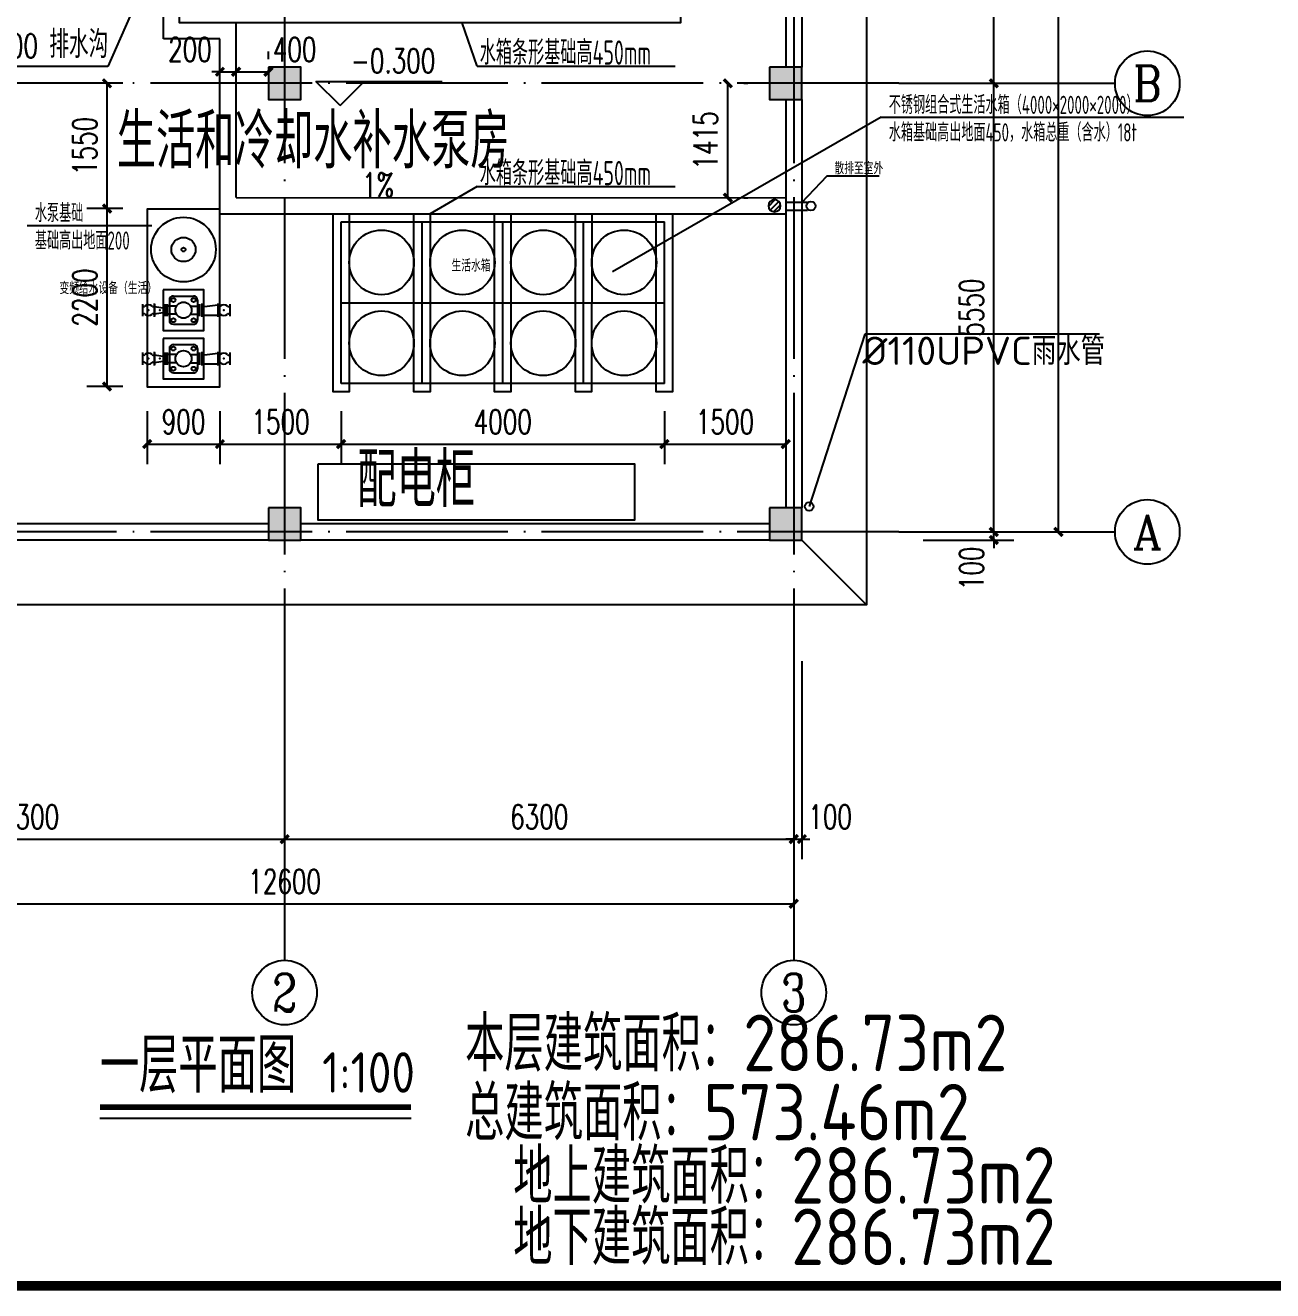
# Model space of a CAD drawing. Extents: x 19098 to 79498, y 3162 to 205862.
# Drawn here: x 30214 to 45649, y 90602 to 106257 of the extents above; entities that cross this region are included whole.
import ezdxf
from ezdxf.enums import TextEntityAlignment as Align

# ---------------------------------------------------------------- set-up
doc = ezdxf.new("R2010")
doc.units = 0
doc.header["$LTSCALE"] = 1000
doc.header["$MEASUREMENT"] = 0
doc.linetypes.add('DASHED', pattern=[0.75, 0.5, -0.25])
doc.linetypes.add('DOTE', pattern=[2.42, 2, -0.2, 0.02, -0.2])
for name, color, linetype in [('1209-3#泵房001（水反资1210）$0$建.1F墙体$0$建-文字', 252, 'Continuous'), ('1209-3#泵房001（水反资1210）$0$水-消防系统-标注', 4, 'Continuous'), ('1209-3#泵房001（水反资1210）$0$水-消防系统-设备', 2, 'Continuous'), ('1209-3#泵房001（水反资1210）$0$水-给水系统-设备', 51, 'Continuous'), ('3T_WOOD', 21, 'Continuous'), ('AXIS', 3, 'Continuous'), ('AXIS_TEXT', 7, 'Continuous'), ('C-SHET-TTLB', 11, 'Continuous'), ('COLUMN', 9, 'Continuous'), ('DIM_ELEV', 3, 'Continuous'), ('DIM_LEAD', 3, 'Continuous'), ('DIM_SYMB', 3, 'Continuous'), ('DOTE', 1, 'Continuous'), ('IHY-room name-总-房间名称', 50, 'Continuous'), ('PUB_DIM', 3, 'Continuous'), ('PUB_HATCH', 8, 'Continuous'), ('PUB_TEXT', 7, 'Continuous'), ('STAIR', 2, 'Continuous'), ('WALL', 9, 'Continuous'), ('水-排水系统-设备', 121, 'Continuous'), ('水-消防-消防排水-管线', 140, 'DASHED'), ('水-消防系统-标注', 4, 'Continuous'), ('水-给水系统-标注', 4, 'Continuous')]:
    doc.layers.add(name, color=color, linetype=linetype)
doc.styles.add('1209-3#泵房001（水反资1210）$0$Standard', font='gbenor.shx', dxfattribs={"bigfont": 'gbcbig.shx'})
doc.styles.add('1209-3#泵房001（水反资1210）$0$XD2008', font='xd-hzs.shx', dxfattribs={"width": 0.7, "bigfont": 'xd-hztxt.shx'})
doc.styles.add('_TCH_AXIS', font='COMPLEX', dxfattribs={"bigfont": 'GBCBIG'})
doc.styles.add('_TCH_DIM', font='SIMPLEX', dxfattribs={"bigfont": 'GBCBIG'})
doc.styles.add('_TCH_DIM_T3', font='SIMPLEX', dxfattribs={"width": 0.705882, "bigfont": 'GBCBIG'})
doc.styles.add('COMPLEX', font='COMPLEX', dxfattribs={"bigfont": 'AllInOneBig.shx'})
doc.styles.get("Standard").update_dxf_attribs({"font": 'gbenor.shx', "bigfont": 'gbcbig.shx'})
doc.styles.add('XD2008', font='xd-hzs.shx', dxfattribs={"width": 0.7, "bigfont": 'xd-hztxt.shx'})
doc.styles.add('工程字', font='gbenor.shx', dxfattribs={"bigfont": 'gbcbig.shx'})
doc.dimstyles.new('_TCH_ARCH&&100', dxfattribs={"dimtxt": 297.5, "dimasz": 100, "dimexe": 250, "dimexo": 300, "dimgap": 126.25, "dimtad": 1, "dimdec": 0, "dimzin": 0, "dimdsep": 46, "dimtxsty": '_TCH_DIM_T3', "dimblk": 'ARCHTICK', "dimcen": 0.09, "dimclrt": 7, "dimazin": 2, "dimtfac": 1, "dimtdec": 0, "dimtix": 1, "dimtmove": 2, "dimatfit": 3, "dimfxl": 1, "dimtolj": 1, "dimtzin": 0, "dimarcsym": 0})

# ---------------------------------------------------------------- blocks, each defined once
blk = doc.blocks.new('tukuang')
at = {"layer": 'C-SHET-TTLB', "const_width": 120}
blk.add_lwpolyline([(17842, 20420), (74402, 20420), (74402, -19580), (17842, -19580)], close=True, dxfattribs=at)
blk = doc.blocks.new('1209-3#泵房001（水反资1210）$0$稳压泵')
at = {"color": 145, "linetype": 'Continuous'}
for p, q in [((999120, -526435), (998870, -526435)), ((998770, -526685), (998770, -526535)), ((998770, -526677), (998770, -526544)), ((998795, -526685), (998795, -526535)), ((998908, -526560), (998795, -526560)), ((998820, -526735), (998820, -526485)), ((999081, -526560), (999195, -526560)), ((999170, -526735), (999170, -526485)), ((999195, -526685), (999195, -526535)), ((999220, -526685), (999220, -526535)), ((999220, -526544), (999220, -526677)), ((998908, -526660), (998795, -526660)), ((999120, -526785), (998870, -526785)), ((999081, -526660), (999195, -526660)), ((998820, -527335), (998820, -527085)), ((999120, -527035), (998870, -527035)), ((999170, -527335), (999170, -527085)), ((998770, -527285), (998770, -527135)), ((998770, -527277), (998770, -527144)), ((998795, -527285), (998795, -527135)), ((998908, -527160), (998795, -527160)), ((999081, -527160), (999195, -527160)), ((999195, -527285), (999195, -527135)), ((999220, -527285), (999220, -527135)), ((999220, -527144), (999220, -527277)), ((998908, -527260), (998795, -527260)), ((999120, -527385), (998870, -527385)), ((999081, -527260), (999195, -527260))]:
    blk.add_line(p, q, dxfattribs=at)
at = {"color": 145}
blk.add_lwpolyline([(998545, -528460), (999445, -528460), (999445, -526260), (998545, -526260)], close=True, dxfattribs=at)
for points in [[(999245, -526860), (999245, -526360), (998745, -526360), (998745, -526860), (999245, -526860)], [(999245, -527460), (999245, -526960), (998745, -526960), (998745, -527460), (999245, -527460)]]:
    blk.add_lwpolyline(points, dxfattribs=at)
at = {"color": 145, "linetype": 'Continuous'}
for centre, radius in [((998870, -526485), 25), ((999120, -526485), 25), ((998995, -526610), 100), ((998870, -526735), 25), ((999120, -526735), 25), ((998870, -527085), 25), ((999120, -527085), 25), ((998995, -527210), 100), ((998870, -527335), 25), ((999120, -527335), 25)]:
    blk.add_circle(centre, radius, dxfattribs=at)
at = {"color": 145}
for radius in [400, 150, 25]:
    blk.add_circle((998995, -527960), radius, dxfattribs=at)
at = {"color": 145, "linetype": 'Continuous'}
for centre, start, end in [((998870, -526485), 90, 180), ((999120, -526485), 0, 90), ((998870, -526735), 180, 270), ((999120, -526735), 270, 0), ((998870, -527085), 90, 180), ((999120, -527085), 0, 90), ((998870, -527335), 180, 270), ((999120, -527335), 270, 0)]:
    blk.add_arc(centre, 50, start, end, dxfattribs=at)
blk = doc.blocks.new('1209-3#泵房001（水反资1210）$0$re')
for p, q in [((0, -196), (0, 196)), ((464, 150), (0, 150)), ((464, -196), (464, 196)), ((0, -150), (464, -88))]:
    blk.add_line(p, q)
blk = doc.blocks.new('1209-3#泵房001（水反资1210）$0$软接头-水路-0')
at = {"linetype": 'Continuous'}
for p, q in [((-100, -100), (-100, 100)), ((-76, 60), (-100, 60)), ((76, 60), (100, 60)), ((100, -100), (100, 100)), ((-76, -60), (-100, -60)), ((76, -60), (100, -60))]:
    blk.add_line(p, q, dxfattribs=at)
for centre, radius, start, end in [((-76, 85), 25, 270, 310.5421), ((0, -4), 92.1, 49.4579, 130.5421), ((76, 85), 25, 229.4579, 270), ((-76, -85), 25, 49.4579, 90), ((0, 4), 92.1, 229.4579, 310.5421), ((76, -85), 25, 90, 130.5421)]:
    blk.add_arc(centre, radius, start, end, dxfattribs=at)
at = {"color": 35, "linetype": 'Continuous'}
blk.add_point((0, 0), dxfattribs=at)
blk = doc.blocks.new('1209-3#泵房001（水反资1210）$0$异径管-0')
at = {"linetype": 'Continuous'}
for p, q in [((-100, -100), (-100, 100)), ((100, 70), (-100, 40)), ((100, 125), (100, -125)), ((100, -70), (-100, -40))]:
    blk.add_line(p, q, dxfattribs=at)
at = {"color": 35, "linetype": 'Continuous'}
blk.add_point((0, 0), dxfattribs=at)
blk = doc.blocks.new('1209-3#泵房001（水反资1210）$0$A$C6f13ccd9')
at = {"layer": '1209-3#泵房001（水反资1210）$0$水-给水系统-设备'}
blk.add_lwpolyline([(2593, -29), (2593, -929), (393, -929), (393, -29)], close=True, dxfattribs=at)
for name, p, xscale, yscale, zscale, rotation in [('1209-3#泵房001（水反资1210）$0$软接头-水路-0', (743, 19), -0.7500000000000002, 0.7500000000000002, 0.7500000000000002, 90.00005202407785), ('1209-3#泵房001（水反资1210）$0$软接头-水路-0', (1343, 19), -0.7500000000000002, 0.7500000000000002, 0.7500000000000002, 90.00005202407785), ('1209-3#泵房001（水反资1210）$0$re', (743, -56), -0.4259301616428791, 0.4259301616428791, 0.4259301616428791, 90.00005202407785), ('1209-3#泵房001（水反资1210）$0$re', (1343, -56), -0.4259301616428791, 0.4259301616428791, 0.4259301616428791, 90.00005202407785), ('1209-3#泵房001（水反资1210）$0$异径管-0', (743, -771), -0.6666666666666667, 0.6666666666666667, 0.6666666666666667, 90.0000520240832), ('1209-3#泵房001（水反资1210）$0$异径管-0', (1343, -771), -0.6666666666666667, 0.6666666666666667, 0.6666666666666667, 90.0000520240832), ('1209-3#泵房001（水反资1210）$0$软接头-水路-0', (743, -912), -0.7500000000000001, 0.7500000000000001, 0.7500000000000001, 90.00005202408305), ('1209-3#泵房001（水反资1210）$0$软接头-水路-0', (1343, -912), -0.7500000000000001, 0.7500000000000001, 0.7500000000000001, 90.00005202408305)]:
    blk.add_blockref(name, p, dxfattribs=dict(at, xscale=xscale, yscale=yscale, zscale=zscale, rotation=rotation))
at = {"layer": '1209-3#泵房001（水反资1210）$0$水-给水系统-设备', "xscale": -1, "rotation": 89.99994797565829}
blk.add_blockref('1209-3#泵房001（水反资1210）$0$稳压泵', (-525866, 998516), dxfattribs=at)
blk = doc.blocks.new('A$C29236F82')
at = {"layer": '1209-3#泵房001（水反资1210）$0$水-消防系统-标注'}
blk.add_line((1082, -17071, 0), (-2241, -18982), dxfattribs=at)
at = {"layer": '1209-3#泵房001（水反资1210）$0$水-消防系统-标注', "elevation": 0}
for points in [[(1082, -17071), (4828, -17071)], [(-9484, -18409), (-7943, -18409)]]:
    blk.add_lwpolyline(points, dxfattribs=at)
at = {"layer": '1209-3#泵房001（水反资1210）$0$水-消防系统-设备', "color": 145}
for p, q in [((-5600, -20366, 0), (-5601, -18366, 0)), ((-5601, -18366, 0), (-1600, -18366, 0)), ((-4600, -20366, 0), (-4600, -18366, 0)), ((-3600, -20366, 0), (-3600, -18366, 0)), ((-2600, -20366, 0), (-2600, -18366, 0)), ((-1600, -20366, 0), (-1600, -18366, 0)), ((-5600, -19366, 0), (-1600, -19366, 0)), ((-1600, -20366, 0), (-5600, -20366, 0))]:
    blk.add_line(p, q, dxfattribs=at)
blk.add_lwpolyline([(-5885, -21357), (-1970, -21357), (-1970, -22057), (-5885, -22057)], close=True, dxfattribs=at)
for centre in [(-5100, -18866, 0), (-4100, -18866, 0), (-3100, -18866, 0), (-2100, -18866, 0), (-5100, -19866, 0), (-4100, -19866, 0), (-3100, -19866, 0), (-2100, -19866, 0)]:
    blk.add_circle(centre, 400, dxfattribs=at)
at = {"layer": '1209-3#泵房001（水反资1210）$0$建.1F墙体$0$建-文字', "xscale": -1, "rotation": 270}
blk.add_blockref('1209-3#泵房001（水反资1210）$0$A$C6f13ccd9', (-7072, -20800, 0), dxfattribs=at)
at = {"layer": '1209-3#泵房001（水反资1210）$0$水-消防系统-标注', "style": '1209-3#泵房001（水反资1210）$0$XD2008', "width": 0.7}
for s, height, p in [('不锈钢组合式生活水箱（4000×2000×2000）', 225, (1176, -17029, 0)), ('水箱基础高出地面450，水箱总重（含水）18t', 225, (1176, -17370, 0)), ('水泵基础', 225, (-9390, -18368, 0)), ('基础高出地面200', 225, (-9390, -18708, 0)), ('生活水箱', 150, (-4235, -18980, 0)), ('变频给水设备（生活）', 150, (-9086, -19259, 0))]:
    blk.add_text(s, height=height, dxfattribs=at).set_placement(p)
at = {"layer": '1209-3#泵房001（水反资1210）$0$水-消防系统-设备', "color": 145, "style": '1209-3#泵房001（水反资1210）$0$Standard'}
blk.add_text('配电柜', height=675.2, dxfattribs=at).set_placement((-5401, -21894))
blk = doc.blocks.new('A$C2A0D4F99')
at = {"layer": '水-给水系统-标注'}
for p, q in [((-3915, -5738), (-4100, -6101)), ((-3915, -16438), (-4100, -15902)), ((-3915, -17929), (-4499, -18266, 0))]:
    blk.add_line(p, q, dxfattribs=at)
at = {"layer": '水-给水系统-标注', "linetype": 'Continuous', "ltscale": 20}
for p, q in [((-3915, -5738), (-1465, -5738)), ((-3915, -16438), (-1465, -16438)), ((-3915, -17929), (-1465, -17929))]:
    blk.add_line(p, q, dxfattribs=at)
at = {"layer": '水-给水系统-标注'}
for points in [[(-5200, -6101), (-4999, -6101), (-4999, -10301), (-5200, -10301)], [(-4200, -6101), (-3999, -6101), (-3999, -10300), (-4200, -10300)], [(-3200, -6101), (-2999, -6101), (-2999, -10301), (-3200, -10301)], [(-2200, -6101), (-1999, -6101), (-1999, -10301), (-2200, -10301)], [(-1200, -6101), (-999, -6101), (-999, -10300), (-1200, -10300)], [(-1400, -11701), (-1400, -11901), (-7600, -11902), (-7600, -11702)], [(-1400, -12701), (-1400, -12901), (-7600, -12902), (-7600, -12702)], [(-1400, -13701), (-1400, -13901), (-7600, -13902), (-7600, -13702)], [(-1400, -14701), (-1400, -14901), (-7600, -14902), (-7600, -14702)], [(-1399, -15701), (-1399, -15901), (-7599, -15902), (-7599, -15702)]]:
    blk.add_lwpolyline(points, close=True, dxfattribs=at)
at = {"layer": '水-给水系统-标注', "elevation": 0}
for points in [[(-5700, -18266), (-5499, -18266), (-5500, -20466), (-5700, -20466)], [(-4700, -18266), (-4499, -18266), (-4500, -20466), (-4700, -20466)], [(-3700, -18266), (-3499, -18266), (-3500, -20466), (-3700, -20466)], [(-2700, -18266), (-2499, -18266), (-2500, -20466), (-2700, -20466)], [(-1700, -18266), (-1499, -18266), (-1500, -20466), (-1700, -20466)]]:
    blk.add_lwpolyline(points, close=True, dxfattribs=at)
at = {"layer": '水-给水系统-标注', "linetype": 'Continuous', "ltscale": 20, "style": 'XD2008', "width": 0.7}
for p in [(-3885, -5720), (-3885, -16420), (-3885, -17911)]:
    blk.add_text('水箱条形基础高450mm', height=300, dxfattribs=at).set_placement(p)
blk = doc.blocks.new('地漏-平面')
at = {"linetype": 'Continuous'}
for p, q in [((-74, -11), (11, 74)), ((-53, -53), (53, 53)), ((-10, -75), (75, 10))]:
    blk.add_line(p, q, dxfattribs=at)
blk.add_circle((0, 0), 75, dxfattribs=at)
blk = doc.blocks.new('_ArchTick')
at = {"color": 0, "linetype": 'ByBlock', "const_width": 0.4}
blk.add_lwpolyline([(-0.5, -0.5), (0.5, 0.5)], dxfattribs=at)
blk = doc.blocks.new('*D26')
at = {"layer": 'Defpoints', "color": 0}
for p in [(38806, 105539), (38906, 105539), (38806, 104124)]:
    blk.add_point(p, dxfattribs=at)
at = {"layer": 'PUB_DIM', "color": 0, "lineweight": -2}
for p, q in [((38906, 104124), (38906, 105539)), ((39106, 105539), (39156, 105539)), ((39106, 104124), (39156, 104124))]:
    blk.add_line(p, q, dxfattribs=at)
at = {"layer": 'PUB_DIM', "color": 0, "lineweight": -2, "xscale": 100, "yscale": 100, "zscale": 100}
for p, rotation in [((38906, 105539), 90), ((38906, 104124), 270)]:
    blk.add_blockref('_ArchTick', p, dxfattribs=dict(at, rotation=rotation))
at = {"layer": 'PUB_DIM', "color": 7, "insert": (38631, 104832), "char_height": 297.5, "attachment_point": 5, "rotation": 90, "style": '_TCH_DIM_T3'}
blk.add_mtext('\\A1;1415', dxfattribs=at)
blk = doc.blocks.new('*D27')
at = {"layer": 'Defpoints', "color": 0}
for p in [(33223, 105682), (32822, 105539), (33223, 105539)]:
    blk.add_point(p, dxfattribs=at)
at = {"layer": 'PUB_DIM', "color": 0, "lineweight": -2}
for p, q in [((32822, 105839), (32822, 105932)), ((33223, 105839), (33222, 105932)), ((32822, 105682), (33223, 105682))]:
    blk.add_line(p, q, dxfattribs=at)
at = {"layer": 'PUB_DIM', "color": 0, "lineweight": -2, "xscale": 100, "yscale": 100, "zscale": 100}
for p, rotation in [((32822, 105682), 180.0083731229085), ((33223, 105682), 0.00837312290843)]:
    blk.add_blockref('_ArchTick', p, dxfattribs=dict(at, rotation=rotation))
at = {"layer": 'PUB_DIM', "color": 7, "insert": (33547, 105957), "char_height": 297.5, "attachment_point": 5, "rotation": 0.0084, "style": '_TCH_DIM_T3'}
blk.add_mtext('\\A1;400', dxfattribs=at)
blk = doc.blocks.new('*D28')
at = {"layer": 'Defpoints', "color": 0}
for p in [(32822, 105682), (32622, 105539), (32822, 105539)]:
    blk.add_point(p, dxfattribs=at)
at = {"layer": 'PUB_DIM', "color": 0, "lineweight": -2}
for p, q in [((32622, 105839), (32622, 105932)), ((32822, 105839), (32822, 105932)), ((32622, 105682), (32522, 105682)), ((32622, 105682), (32822, 105682)), ((32822, 105682), (32922, 105682))]:
    blk.add_line(p, q, dxfattribs=at)
at = {"layer": 'PUB_DIM', "color": 0, "lineweight": -2, "xscale": 100, "yscale": 100, "zscale": 100}
for p, rotation in [((32622, 105682), 0.0083731229111805), ((32822, 105682), 180.0083731229112)]:
    blk.add_blockref('_ArchTick', p, dxfattribs=dict(at, rotation=rotation))
at = {"layer": 'PUB_DIM', "color": 7, "insert": (32251, 105957), "char_height": 297.5, "attachment_point": 5, "rotation": 0.0084, "style": '_TCH_DIM_T3'}
blk.add_mtext('\\A1;200', dxfattribs=at)
blk = doc.blocks.new('*D70')
at = {"layer": 'Defpoints', "color": 0}
for p in [(31722, 101782), (32622, 101782), (32622, 101076)]:
    blk.add_point(p, dxfattribs=at)
at = {"layer": 'PUB_DIM', "color": 0, "lineweight": -2}
for p, q in [((31722, 101482), (31722, 100826)), ((32622, 101482), (32622, 100826)), ((31722, 101076), (32622, 101076))]:
    blk.add_line(p, q, dxfattribs=at)
at = {"layer": 'PUB_DIM', "color": 0, "lineweight": -2, "xscale": 100, "yscale": 100, "zscale": 100, "rotation": 180}
blk.add_blockref('_ArchTick', (31722, 101076), dxfattribs=at)
at = {"layer": 'PUB_DIM', "color": 0, "lineweight": -2, "xscale": 100, "yscale": 100, "zscale": 100}
blk.add_blockref('_ArchTick', (32622, 101076), dxfattribs=at)
at = {"layer": 'PUB_DIM', "color": 7, "insert": (32172, 101351), "char_height": 297.5, "attachment_point": 5, "style": '_TCH_DIM_T3'}
blk.add_mtext('\\A1;900', dxfattribs=at)
blk = doc.blocks.new('*D71')
at = {"layer": 'Defpoints', "color": 0}
for p in [(32622, 101782), (34122, 101782), (34122, 101076)]:
    blk.add_point(p, dxfattribs=at)
at = {"layer": 'PUB_DIM', "color": 0, "lineweight": -2}
for p, q in [((32622, 101482), (32622, 100826)), ((34122, 101482), (34122, 100826)), ((32622, 101076), (34122, 101076))]:
    blk.add_line(p, q, dxfattribs=at)
at = {"layer": 'PUB_DIM', "color": 0, "lineweight": -2, "xscale": 100, "yscale": 100, "zscale": 100, "rotation": 180}
blk.add_blockref('_ArchTick', (32622, 101076), dxfattribs=at)
at = {"layer": 'PUB_DIM', "color": 0, "lineweight": -2, "xscale": 100, "yscale": 100, "zscale": 100}
blk.add_blockref('_ArchTick', (34122, 101076), dxfattribs=at)
at = {"layer": 'PUB_DIM', "color": 7, "insert": (33372, 101351), "char_height": 297.5, "attachment_point": 5, "style": '_TCH_DIM_T3'}
blk.add_mtext('\\A1;1500', dxfattribs=at)
blk = doc.blocks.new('*D72')
at = {"layer": 'Defpoints', "color": 0}
for p in [(34122, 101782), (38122, 101782), (38122, 101076)]:
    blk.add_point(p, dxfattribs=at)
at = {"layer": 'PUB_DIM', "color": 0, "lineweight": -2}
for p, q in [((34122, 101482), (34122, 100826)), ((38122, 101482), (38122, 100826)), ((34122, 101076), (38122, 101076))]:
    blk.add_line(p, q, dxfattribs=at)
at = {"layer": 'PUB_DIM', "color": 0, "lineweight": -2, "xscale": 100, "yscale": 100, "zscale": 100, "rotation": 180}
blk.add_blockref('_ArchTick', (34122, 101076), dxfattribs=at)
at = {"layer": 'PUB_DIM', "color": 0, "lineweight": -2, "xscale": 100, "yscale": 100, "zscale": 100}
blk.add_blockref('_ArchTick', (38122, 101076), dxfattribs=at)
at = {"layer": 'PUB_DIM', "color": 7, "insert": (36122, 101351), "char_height": 297.5, "attachment_point": 5, "style": '_TCH_DIM_T3'}
blk.add_mtext('\\A1;4000', dxfattribs=at)
blk = doc.blocks.new('*D73')
at = {"layer": 'Defpoints', "color": 0}
for p in [(38122, 101782), (39623, 101782), (39623, 101076)]:
    blk.add_point(p, dxfattribs=at)
at = {"layer": 'PUB_DIM', "color": 0, "lineweight": -2}
for p, q in [((38122, 101482), (38122, 100826)), ((39623, 101482), (39623, 100826)), ((38122, 101076), (39623, 101076))]:
    blk.add_line(p, q, dxfattribs=at)
at = {"layer": 'PUB_DIM', "color": 0, "lineweight": -2, "xscale": 100, "yscale": 100, "zscale": 100, "rotation": 180}
blk.add_blockref('_ArchTick', (38122, 101076), dxfattribs=at)
at = {"layer": 'PUB_DIM', "color": 0, "lineweight": -2, "xscale": 100, "yscale": 100, "zscale": 100}
blk.add_blockref('_ArchTick', (39623, 101076), dxfattribs=at)
at = {"layer": 'PUB_DIM', "color": 7, "insert": (38872, 101351), "char_height": 297.5, "attachment_point": 5, "style": '_TCH_DIM_T3'}
blk.add_mtext('\\A1;1500', dxfattribs=at)
blk = doc.blocks.new('*D74')
at = {"layer": 'Defpoints', "color": 0}
for p in [(31225, 103989), (31722, 103989), (31722, 101789)]:
    blk.add_point(p, dxfattribs=at)
at = {"layer": 'PUB_DIM', "color": 0, "lineweight": -2}
for p, q in [((31422, 103989), (30975, 103989)), ((31225, 101789), (31225, 103989)), ((31422, 101789), (30975, 101789))]:
    blk.add_line(p, q, dxfattribs=at)
at = {"layer": 'PUB_DIM', "color": 0, "lineweight": -2, "xscale": 100, "yscale": 100, "zscale": 100}
for p, rotation in [((31225, 103989), 90), ((31225, 101789), 270)]:
    blk.add_blockref('_ArchTick', p, dxfattribs=dict(at, rotation=rotation))
at = {"layer": 'PUB_DIM', "color": 7, "insert": (30950, 102889), "char_height": 297.5, "attachment_point": 5, "rotation": 90, "style": '_TCH_DIM_T3'}
blk.add_mtext('\\A1;2200', dxfattribs=at)
blk = doc.blocks.new('*D75')
at = {"layer": 'Defpoints', "color": 0}
for p in [(31225, 105539), (31722, 105539), (31722, 103989)]:
    blk.add_point(p, dxfattribs=at)
at = {"layer": 'PUB_DIM', "color": 0, "lineweight": -2}
for p, q in [((31422, 105539), (30975, 105539)), ((31225, 103989), (31225, 105539)), ((31422, 103989), (30975, 103989))]:
    blk.add_line(p, q, dxfattribs=at)
at = {"layer": 'PUB_DIM', "color": 0, "lineweight": -2, "xscale": 100, "yscale": 100, "zscale": 100}
for p, rotation in [((31225, 105539), 90), ((31225, 103989), 270)]:
    blk.add_blockref('_ArchTick', p, dxfattribs=dict(at, rotation=rotation))
at = {"layer": 'PUB_DIM', "color": 7, "insert": (30950, 104764), "char_height": 297.5, "attachment_point": 5, "rotation": 90, "style": '_TCH_DIM_T3'}
blk.add_mtext('\\A1;1550', dxfattribs=at)
blk = doc.blocks.new('*D145')
at = {"layer": 'AXIS', "color": 0, "lineweight": -2}
for p, q in [((42198, 99989), (42198, 100089)), ((41323, 99989), (42448, 99989)), ((41323, 99889), (42448, 99889)), ((42198, 99889), (42198, 99989)), ((42198, 99889), (42198, 99789))]:
    blk.add_line(p, q, dxfattribs=at)
at = {"layer": 'Defpoints', "color": 0}
for p in [(41023, 99989), (41023, 99889), (42198, 99989)]:
    blk.add_point(p, dxfattribs=at)
at = {"layer": 'AXIS', "color": 0, "lineweight": -2, "xscale": 100, "yscale": 100, "zscale": 100}
for p, rotation in [((42198, 99989), 270), ((42198, 99889), 90)]:
    blk.add_blockref('_ArchTick', p, dxfattribs=dict(at, rotation=rotation))
at = {"layer": 'AXIS', "color": 7, "insert": (41923, 99539), "char_height": 297.5, "attachment_point": 5, "rotation": 90, "style": '_TCH_DIM_T3'}
blk.add_mtext('\\A1;100', dxfattribs=at)
blk = doc.blocks.new('*D146')
at = {"layer": 'AXIS', "color": 0, "lineweight": -2}
for p, q in [((41323, 105539), (42448, 105539)), ((42198, 99989), (42198, 105539)), ((41323, 99989), (42448, 99989))]:
    blk.add_line(p, q, dxfattribs=at)
at = {"layer": 'Defpoints', "color": 0}
for p in [(41023, 105539), (42198, 105539), (41023, 99989)]:
    blk.add_point(p, dxfattribs=at)
at = {"layer": 'AXIS', "color": 0, "lineweight": -2, "xscale": 100, "yscale": 100, "zscale": 100}
for p, rotation in [((42198, 105539), 90), ((42198, 99989), 270)]:
    blk.add_blockref('_ArchTick', p, dxfattribs=dict(at, rotation=rotation))
at = {"layer": 'AXIS', "color": 7, "insert": (41923, 102764), "char_height": 297.5, "attachment_point": 5, "rotation": 90, "style": '_TCH_DIM_T3'}
blk.add_mtext('\\A1;5550', dxfattribs=at)
blk = doc.blocks.new('*D147')
at = {"layer": 'AXIS', "color": 0, "lineweight": -2}
for p, q in [((41323, 111089), (42448, 111089)), ((42198, 105539), (42198, 111089)), ((41323, 105539), (42448, 105539))]:
    blk.add_line(p, q, dxfattribs=at)
at = {"layer": 'Defpoints', "color": 0}
for p in [(41023, 111089), (42198, 111089), (41023, 105539)]:
    blk.add_point(p, dxfattribs=at)
at = {"layer": 'AXIS', "color": 0, "lineweight": -2, "xscale": 100, "yscale": 100, "zscale": 100}
for p, rotation in [((42198, 111089), 90), ((42198, 105539), 270)]:
    blk.add_blockref('_ArchTick', p, dxfattribs=dict(at, rotation=rotation))
at = {"layer": 'AXIS', "color": 7, "insert": (41923, 108314), "char_height": 297.5, "attachment_point": 5, "rotation": 90, "style": '_TCH_DIM_T3'}
blk.add_mtext('\\A1;5550', dxfattribs=at)
blk = doc.blocks.new('*D151')
at = {"layer": 'AXIS', "color": 0, "lineweight": -2}
for p, q in [((41323, 122190), (43248, 122190)), ((42998, 99989), (42998, 122190)), ((41323, 99989), (43248, 99989))]:
    blk.add_line(p, q, dxfattribs=at)
at = {"layer": 'Defpoints', "color": 0}
for p in [(41023, 122190), (42998, 122190), (41023, 99989)]:
    blk.add_point(p, dxfattribs=at)
at = {"layer": 'AXIS', "color": 0, "lineweight": -2, "xscale": 100, "yscale": 100, "zscale": 100}
for p, rotation in [((42998, 122190), 90), ((42998, 99989), 270)]:
    blk.add_blockref('_ArchTick', p, dxfattribs=dict(at, rotation=rotation))
at = {"layer": 'AXIS', "color": 7, "insert": (42723, 111089), "char_height": 297.5, "attachment_point": 5, "rotation": 90, "style": '_TCH_DIM_T3'}
blk.add_mtext('\\A1;22200', dxfattribs=at)
blk = doc.blocks.new('*D235')
at = {"layer": 'AXIS', "color": 0, "lineweight": -2}
for p, q in [((27123, 98389), (27123, 95939)), ((33423, 98389), (33423, 95939)), ((27123, 96189), (33423, 96189))]:
    blk.add_line(p, q, dxfattribs=at)
at = {"layer": 'Defpoints', "color": 0}
for p in [(27123, 98689), (33423, 98689), (33423, 96189)]:
    blk.add_point(p, dxfattribs=at)
at = {"layer": 'AXIS', "color": 0, "lineweight": -2, "xscale": 100, "yscale": 100, "zscale": 100, "rotation": 180}
blk.add_blockref('_ArchTick', (27123, 96189), dxfattribs=at)
at = {"layer": 'AXIS', "color": 0, "lineweight": -2, "xscale": 100, "yscale": 100, "zscale": 100}
blk.add_blockref('_ArchTick', (33423, 96189), dxfattribs=at)
at = {"layer": 'AXIS', "color": 7, "insert": (30273, 96464), "char_height": 297.5, "attachment_point": 5, "style": '_TCH_DIM_T3'}
blk.add_mtext('\\A1;6300', dxfattribs=at)
blk = doc.blocks.new('*D236')
at = {"layer": 'AXIS', "color": 0, "lineweight": -2}
for p, q in [((33423, 98389), (33423, 95939)), ((39723, 98389), (39723, 95939)), ((33423, 96189), (39723, 96189))]:
    blk.add_line(p, q, dxfattribs=at)
at = {"layer": 'Defpoints', "color": 0}
for p in [(33423, 98689), (39723, 98689), (39723, 96189)]:
    blk.add_point(p, dxfattribs=at)
at = {"layer": 'AXIS', "color": 0, "lineweight": -2, "xscale": 100, "yscale": 100, "zscale": 100, "rotation": 180}
blk.add_blockref('_ArchTick', (33423, 96189), dxfattribs=at)
at = {"layer": 'AXIS', "color": 0, "lineweight": -2, "xscale": 100, "yscale": 100, "zscale": 100}
blk.add_blockref('_ArchTick', (39723, 96189), dxfattribs=at)
at = {"layer": 'AXIS', "color": 7, "insert": (36573, 96464), "char_height": 297.5, "attachment_point": 5, "style": '_TCH_DIM_T3'}
blk.add_mtext('\\A1;6300', dxfattribs=at)
blk = doc.blocks.new('*D237')
at = {"layer": 'AXIS', "color": 0, "lineweight": -2}
for p, q in [((39723, 98389), (39723, 95939)), ((39823, 98389), (39823, 95939)), ((39723, 96189), (39623, 96189)), ((39723, 96189), (39823, 96189)), ((39823, 96189), (39923, 96189))]:
    blk.add_line(p, q, dxfattribs=at)
at = {"layer": 'Defpoints', "color": 0}
for p in [(39723, 98689), (39823, 98689), (39823, 96189)]:
    blk.add_point(p, dxfattribs=at)
at = {"layer": 'AXIS', "color": 0, "lineweight": -2, "xscale": 100, "yscale": 100, "zscale": 100}
blk.add_blockref('_ArchTick', (39723, 96189), dxfattribs=at)
at = {"layer": 'AXIS', "color": 0, "lineweight": -2, "xscale": 100, "yscale": 100, "zscale": 100, "rotation": 180}
blk.add_blockref('_ArchTick', (39823, 96189), dxfattribs=at)
at = {"layer": 'AXIS', "color": 7, "insert": (40173, 96464), "char_height": 297.5, "attachment_point": 5, "style": '_TCH_DIM_T3'}
blk.add_mtext('\\A1;100', dxfattribs=at)
blk = doc.blocks.new('*D238')
at = {"layer": 'AXIS', "color": 0, "lineweight": -2}
for p, q in [((27123, 98389), (27123, 95139)), ((39723, 98389), (39723, 95139)), ((27123, 95389), (39723, 95389))]:
    blk.add_line(p, q, dxfattribs=at)
at = {"layer": 'Defpoints', "color": 0}
for p in [(27123, 98689), (39723, 98689), (39723, 95389)]:
    blk.add_point(p, dxfattribs=at)
at = {"layer": 'AXIS', "color": 0, "lineweight": -2, "xscale": 100, "yscale": 100, "zscale": 100, "rotation": 180}
blk.add_blockref('_ArchTick', (27123, 95389), dxfattribs=at)
at = {"layer": 'AXIS', "color": 0, "lineweight": -2, "xscale": 100, "yscale": 100, "zscale": 100}
blk.add_blockref('_ArchTick', (39723, 95389), dxfattribs=at)
at = {"layer": 'AXIS', "color": 7, "insert": (33423, 95664), "char_height": 297.5, "attachment_point": 5, "style": '_TCH_DIM_T3'}
blk.add_mtext('\\A1;12600', dxfattribs=at)
blk = doc.blocks.new('_FZH')
blk.add_lwpolyline([(-0.5, -0.5), (0.5, -0.5), (0.5, 0.5), (-0.5, 0.5)], close=True)
at = {"layer": 'PUB_HATCH'}
blk.add_solid([(-0.5, -0.5), (0.5, -0.5), (-0.5, 0.5), (0.5, 0.5)], dxfattribs=at)
blk = doc.blocks.new('_AXISO')
blk.add_circle((0, 0), 0.5)
at = {"layer": 'AXIS_TEXT', "style": 'COMPLEX', "width": 1.041667}
blk.add_attdef('A', text='', height=0.56, dxfattribs=at).set_placement((-0.25, -0.28), (0.25, -0.28), align=Align.FIT)

msp = doc.modelspace()

# ---------------------------------------------------------------- linework, layer by layer
at = {"layer": '3T_WOOD'}
for p, q in [((39619.5, 104068.7), (39890.8, 104068.7)), ((39619.5, 103968.7), (39890.8, 103968.7))]:
    msp.add_line(p, q, dxfattribs=at)
for centre in [(39935.7, 104022.1), (39913.4, 100303.5)]:
    msp.add_circle(centre, 55, dxfattribs=at)
at = {"layer": 'AXIS'}
for p, q in [((41022.6, 105539.2), (43697.9, 105539.2)), ((41022.6, 99989.2), (43697.9, 99989.2)), ((33422.6, 98689.2), (33422.6, 94689.2)), ((39722.6, 98689.2), (39722.6, 94689.2))]:
    msp.add_line(p, q, dxfattribs=at)
at = {"layer": 'DIM_ELEV'}
for p, q in [((34108.6, 105263.7), (33808.6, 105563.7)), ((33808.6, 105563.7), (35373.6, 105563.7)), ((34108.6, 105263.7), (34408.6, 105563.7))]:
    msp.add_line(p, q, dxfattribs=at)
at = {"layer": 'DIM_LEAD', "linetype": 'ByBlock'}
for p, q in [((31923, 107308.7), (31233.8, 105748.5)), ((31233.8, 105748.5), (29006, 105748.5))]:
    msp.add_line(p, q, dxfattribs=at)
at = {"layer": 'DIM_SYMB'}
msp.add_lwpolyline([(33963.5, 104029.5, 0, 0, 0), (34839.7, 104029.5, 80, 0, 0), (35139.7, 104029.5, 0, 0, 0)], format="xyseb", dxfattribs=at)
at = {"layer": 'DIM_SYMB', "const_width": 70}
msp.add_lwpolyline([(31136, 92874.4), (34987.2, 92874.4)], dxfattribs=at)
at = {"layer": 'DIM_SYMB'}
msp.add_lwpolyline([(31136, 92734.4), (34987.2, 92734.4)], dxfattribs=at)
at = {"layer": 'DOTE', "linetype": 'DOTE'}
for p, q in [((33422.6, 123489.7), (33422.6, 98689.2)), ((39722.6, 123489.7), (39722.6, 98689.2)), ((41022.6, 105539.2), (25822.6, 105539.2)), ((41022.6, 99989.2), (25822.6, 99989.2))]:
    msp.add_line(p, q, dxfattribs=at)
at = {"layer": 'IHY-room name-总-房间名称'}
for p, q in [((40603.8, 102436.5), (39913.4, 100303.5)), ((43506.8, 102436.5), (40603.8, 102436.5))]:
    msp.add_line(p, q, dxfattribs=at)
at = {"layer": 'STAIR'}
msp.add_line((39822.6, 99889.2), (40622.6, 99089.2), dxfattribs=at)
for points in [[(33372.4, 123089.7), (40622.6, 123089.7), (40622.6, 99089.2), (30972.4, 99089.2)], [(30972.4, 99089.2), (26222.6, 99089.2), (26222.6, 102139.2)]]:
    msp.add_lwpolyline(points, dxfattribs=at)
at = {"layer": 'WALL'}
for p, q in [((39622.6, 110889.2), (39622.6, 105739)), ((39822.6, 110889.2), (39822.6, 105739)), ((39622.6, 105339), (39622.6, 100289.2)), ((39822.6, 105339), (39822.6, 100289.2)), ((33222.6, 100089.2), (27422.6, 100089.2)), ((39422.6, 100089.2), (33622.6, 100089.2)), ((33222.6, 99889.2), (27422.6, 99889.2)), ((39422.6, 99889.2), (33622.6, 99889.2))]:
    msp.add_line(p, q, dxfattribs=at)
at = {"layer": '水-消防-消防排水-管线', "color": 145, "linetype": 'ByBlock'}
for p, q in [((31923.3, 106087.6), (31923.3, 107039.3, 0)), ((32821.7, 104124.6), (32821.3, 106287.6)), ((32621.2, 106087.6), (31923.3, 106087.6, 0)), ((32621.7, 103924.7), (32621.2, 106087.6)), ((32821.7, 104124.6), (39622.6, 104124)), ((39622.6, 104124), (39622.6, 103924)), ((32621.7, 103923.2), (39622.6, 103924))]:
    msp.add_line(p, q, dxfattribs=at)
at = {"layer": '水-消防系统-标注'}
for p, q in [((40130.6, 104390.4), (39819.5, 104061.7)), ((40780.6, 104390.4), (40130.6, 104390.4))]:
    msp.add_line(p, q, dxfattribs=at)

# ---------------------------------------------------------------- block references
at = {"layer": 'AXIS'}
ref = msp.add_blockref('_AXISO', (44097.9, 105539.2), dxfattribs=dict(at, xscale=800, yscale=800, zscale=800))
ref.add_attrib('A', 'B', dxfattribs={"layer": 'AXIS_TEXT', "height": 435.3, "style": '_TCH_AXIS'}).set_placement((43921.8, 105321.6), (44274.1, 105321.6), align=Align.FIT)
ref = msp.add_blockref('_AXISO', (44097.9, 99989.2), dxfattribs=dict(at, xscale=800, yscale=800, zscale=800))
ref.add_attrib('A', 'A', dxfattribs={"layer": 'AXIS_TEXT', "height": 425.2, "style": '_TCH_AXIS'}).set_placement((43915.7, 99776.6), (44280.2, 99776.6), align=Align.FIT)
ref = msp.add_blockref('_AXISO', (33422.6, 94289.2), dxfattribs=dict(at, xscale=800, yscale=800, zscale=800))
ref.add_attrib('A', '2', dxfattribs={"layer": 'AXIS_TEXT', "height": 465.9, "style": '_TCH_AXIS'}).set_placement((33267.2, 94056.2), (33577.9, 94056.2), align=Align.FIT)
ref = msp.add_blockref('_AXISO', (39722.6, 94289.2), dxfattribs=dict(at, xscale=800, yscale=800, zscale=800))
ref.add_attrib('A', '3', dxfattribs={"layer": 'AXIS_TEXT', "height": 465.9, "style": '_TCH_AXIS'}).set_placement((39567.2, 94056.2), (39877.9, 94056.2), align=Align.FIT)
at = {"layer": 'C-SHET-TTLB'}
msp.add_blockref('tukuang', (3595.7, 110241.6), dxfattribs=at)
at = {"layer": 'COLUMN', "xscale": 400, "yscale": 400, "zscale": 400, "rotation": 270}
for p in [(33422.6, 105539), (39622.6, 105539), (33422.6, 100089.2), (39622.6, 100089.2)]:
    msp.add_blockref('_FZH', p, dxfattribs=at)
at = {"layer": 'WALL', "color": 6}
for name, p in [('A$C29236F82', (39722.6, 122189.7)), ('A$C2A0D4F99', (39721.6, 122189.7))]:
    msp.add_blockref(name, p, dxfattribs=at)
at = {"layer": '水-排水系统-设备', "xscale": -1, "rotation": 270}
msp.add_blockref('地漏-平面', (39484, 104024.9), dxfattribs=at)

# ---------------------------------------------------------------- texts
at = {"layer": 'IHY-room name-总-房间名称', "style": '工程字', "width": 1.2}
msp.add_text('%%C110UPVC雨水管', height=350, dxfattribs=at).set_placement((42073.6, 102229.9), align=Align.MIDDLE_CENTER)
at = {"layer": 'PUB_TEXT', "linetype": 'ByBlock', "style": '_TCH_DIM', "width": 0.705882}
msp.add_text('200X300', height=297.5, dxfattribs=at).set_placement((29111, 105853.5))
at = {"layer": 'PUB_TEXT', "linetype": 'ByBlock', "style": '_TCH_DIM'}
msp.add_text('排水沟', height=337.59, dxfattribs=at).set_placement((30511, 105853.5))
at = {"layer": 'PUB_TEXT', "style": '_TCH_DIM', "width": 0.705882}
for s, p in [('-0.300', (34243.6, 105668.7)), ('1%%%', (34381.6, 104134.5))]:
    msp.add_text(s, height=297.5, dxfattribs=at).set_placement(p)
at = {"layer": 'PUB_TEXT'}
for s, height, p in [('生活和冷却水补水泵房', 675.18, (31345.4, 104486.6)), ('本层建筑面积：', 675.18, (35656, 93317.5)), ('286.73m2', 700, (39096.4, 93317.5)), ('一层平面图', 675.18, (31136, 93051.7)), ('1:100', 500, (33886.9, 93051.7)), ('总建筑面积：', 675.18, (35656, 92460.6)), ('573.46m2', 700, (38604.9, 92460.6)), ('地上建筑面积：', 675.18, (36251.3, 91678.1)), ('286.73m2', 700, (39691.8, 91678.1)), ('地下建筑面积：', 675.18, (36251.3, 90919)), ('286.73m2', 700, (39691.8, 90919))]:
    msp.add_text(s, height=height, dxfattribs=at).set_placement(p)
at = {"layer": '水-消防系统-标注', "style": 'XD2008', "width": 0.7}
msp.add_text('散排至室外', height=150, dxfattribs=at).set_placement((40226.4, 104413.6, 0))

# ---------------------------------------------------------------- dimensions: what is measured, and where the dimension line sits
at = {"layer": 'AXIS'}
for p1, p2, distance, picture, middle in [((41022.551, 99989.2204), (41022.551, 122189.72), -1975.3868, '*D151', (42722.9378, 111089.4702)), ((41022.6, 105539.2), (41022.6, 111089.2), -1175.4, '*D147', (41922.9, 108314.2)), ((41022.6, 99989.2), (41022.6, 105539.2), -1175.4, '*D146', (41922.9, 102764.2)), ((27122.6, 98689.2), (33422.6, 98689.2), -2500, '*D235', (30272.6, 96464.2)), ((27122.6, 98689.2), (39722.6, 98689.2), -3300, '*D238', (33422.6, 95664.2)), ((33422.6, 98689.2), (39722.6, 98689.2), -2500, '*D236', (36572.6, 96464.2))]:
    dim = msp.add_aligned_dim(p1=p1, p2=p2, distance=distance, dimstyle='_TCH_ARCH&&100', dxfattribs=at)
    dim.commit()
    dim.dimension.update_dxf_attribs({"geometry": picture, "text_midpoint": middle})
for base, p1, p2, angle, picture, middle in [((42197.9, 99989.2), (41022.6, 99889.2), (41022.6, 99989.2), 90, '*D145', (41922.9, 99539.2)), ((39822.6, 96189.2), (39722.6, 98689.2), (39822.6, 98689.2), 0, '*D237', (40172.6, 96464.2))]:
    dim = msp.add_linear_dim(base=base, p1=p1, p2=p2, angle=angle, dimstyle='_TCH_ARCH&&100', dxfattribs=at)
    dim.commit()
    dim.dimension.update_dxf_attribs({"geometry": picture, "text_midpoint": middle, "dimtype": 129})
at = {"layer": 'PUB_DIM', "color": 119}
for base, p1, p2, picture, middle in [((32822.4, 105681.7), (32622.3, 105538.9), (32822.5, 105538.9), '*D28', (32251.3, 105956.6)), ((33222.5, 105681.7), (32822.5, 105538.9), (33222.6, 105539), '*D27', (33547.5, 105956.8))]:
    dim = msp.add_linear_dim(base=base, p1=p1, p2=p2, angle=0.00837, dimstyle='_TCH_ARCH&&100', dxfattribs=at)
    dim.commit()
    dim.dimension.update_dxf_attribs({"geometry": picture, "text_midpoint": middle, "dimtype": 129})
at = {"layer": 'PUB_DIM', "color": 6}
for p1, p2, distance, picture, middle in [((31721.7, 103989.4), (31721.7, 105539.2), 496.3, '*D75', (30950.4, 104764.3)), ((31721.7, 101789.4), (31721.7, 103989.4), 496.3, '*D74', (30950.4, 102889.4)), ((31721.7, 101782.4), (32621.7, 101782.4), -706.1, '*D70', (32171.7, 101351.3)), ((32621.7, 101782.4), (34122.1, 101782.4), -706.1, '*D71', (33371.9, 101351.3)), ((34122.1, 101782.4), (38122.1, 101782.4), -706.1, '*D72', (36122.1, 101351.3)), ((38122.1188, 101782.401), (39622.5509, 101782.4024), -706.1433, '*D73', (38872.3348, 101351.2591))]:
    dim = msp.add_aligned_dim(p1=p1, p2=p2, distance=distance, dimstyle='_TCH_ARCH&&100', dxfattribs=at)
    dim.commit()
    dim.dimension.update_dxf_attribs({"geometry": picture, "text_midpoint": middle})
at = {"layer": 'PUB_DIM', "color": 119}
dim = msp.add_aligned_dim(p1=(38805.5, 104124.1), p2=(38805.5, 105539.2), distance=-100.1, dimstyle='_TCH_ARCH&&100', dxfattribs=at)
dim.commit()
dim.dimension.update_dxf_attribs({"geometry": '*D26', "text_midpoint": (38630.6, 104831.6)})

doc.saveas('drawing.dxf')
